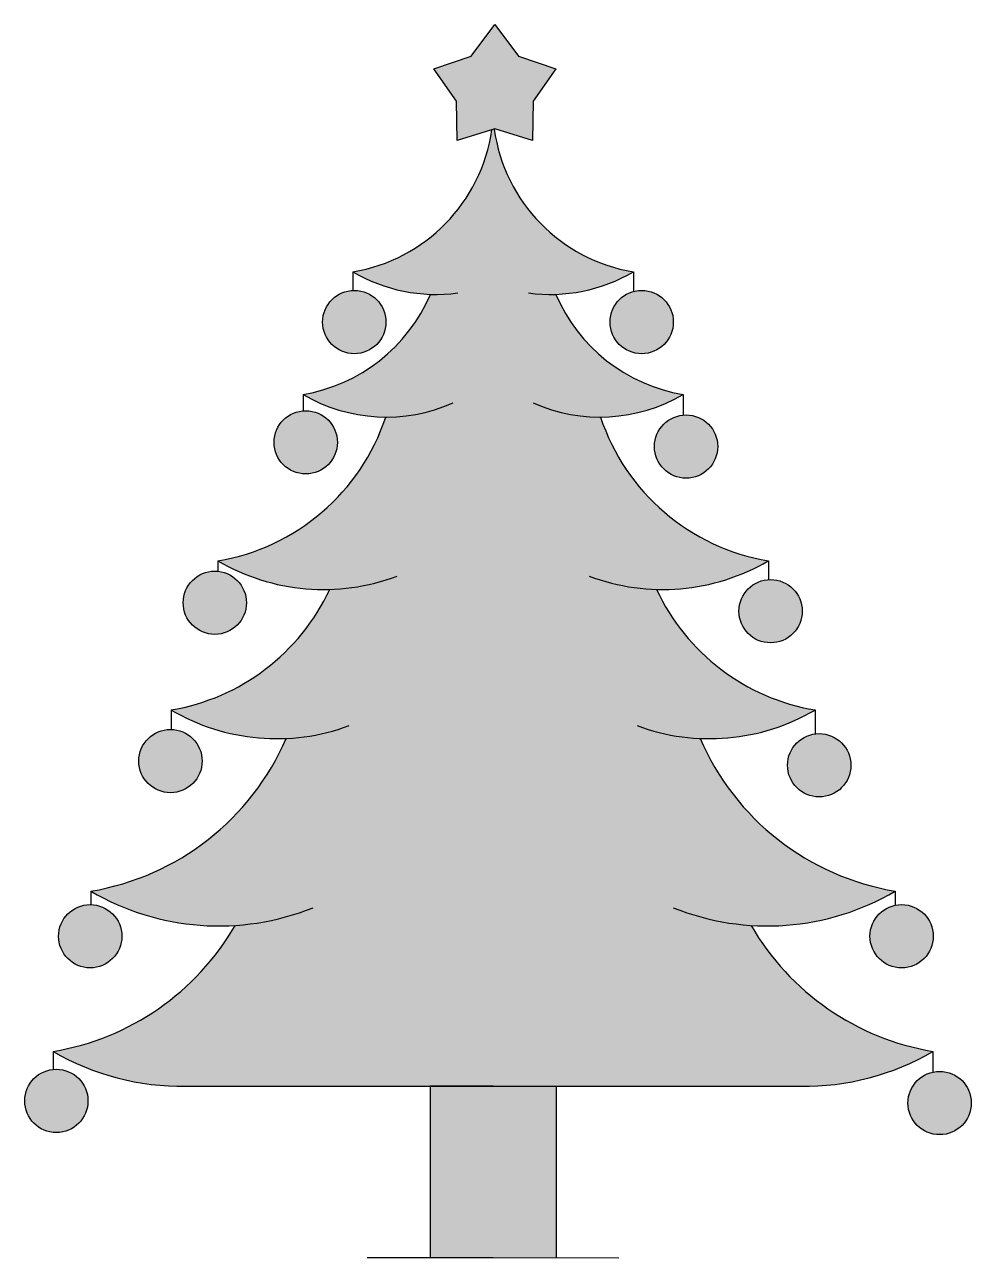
# Model space of a CAD drawing. Header units: millimetres. Extents: x 1079 to 2584, y 608 to 2570.
import ezdxf

# ---------------------------------------------------------------- set-up
doc = ezdxf.new("R2010")
doc.units = ezdxf.units.MM

msp = doc.modelspace()

# ---------------------------------------------------------------- hatches: boundary and pattern name
h = msp.add_hatch(color=50)
h.dxf.hatch_style = 1
h.paths.add_polyline_path([(1923.3, 2499.2), (1864.1, 2519.6), (1826.4, 2569.6), (1788.8, 2519.6), (1729.6, 2499.2), (1765.5, 2447.9), (1766.6, 2385.3), (1826.4, 2403.7), (1886.3, 2385.3), (1887.4, 2447.9)])
h = msp.add_hatch(color=94)
h.dxf.hatch_style = 1
h.paths.add_polyline_path([(1994.5, 1945.6, 0.13271), (2125.9, 1981.5, -0.255964), (1923.6, 2140.7, 0.124774), (2046.8, 2176.5, -0.344977), (1823.9, 2420.4, -0.344977), (1600.9, 2176.5, 0.124774), (1724.1, 2140.7, -0.255964), (1521.8, 1981.5, 0.13271), (1653.2, 1945.6, -0.278263), (1386.4, 1716.9, 0.141221), (1564.2, 1671.5, -0.24704), (1312, 1479.8, 0.145134), (1495, 1434.6, -0.254473), (1184.6, 1191.7, 0.149922), (1413.8, 1137.3, -0.223956), (1124.8, 936.9, 0.12884), (1320.9, 881.7), (2326.8, 881.7, 0.12884), (2522.9, 936.9, -0.223956), (2233.9, 1137.3, 0.149922), (2463.1, 1191.7, -0.254473), (2152.7, 1434.6, 0.145134), (2335.7, 1479.8, -0.24704), (2083.5, 1671.5, 0.141221), (2261.4, 1716.9, -0.278263)])
h = msp.add_hatch(color=214)
h.dxf.hatch_style = 1
h.paths.add_polyline_path([(1653.6, 2096.7, 1), (1552.9, 2096.7, 1)])
h.paths.add_polyline_path([(1133, 1120, 1), (1233.7, 1120, 1)])
h = msp.add_hatch(color=2)
h.dxf.hatch_style = 1
h.paths.add_polyline_path([(1653.6, 2096.7, 1), (1552.9, 2096.7, 1)])
h = msp.add_hatch(color=214)
h.dxf.hatch_style = 1
h.paths.add_polyline_path([(1653.6, 2096.7, 1), (1552.9, 2096.7, 1)])
h = msp.add_hatch(color=6)
h.dxf.hatch_style = 1
h.paths.add_polyline_path([(2009.7, 2096.7, 1), (2110.4, 2096.7, 1)])
h = msp.add_hatch(color=30)
h.dxf.hatch_style = 1
h.paths.add_polyline_path([(1475.6, 1905.4, 1), (1576.3, 1905.4, 1)])
h = msp.add_hatch(color=6)
h.dxf.hatch_style = 1
h.paths.add_polyline_path([(2080.2, 1898.7, 1), (2180.9, 1898.7, 1)])
h = msp.add_hatch(color=4)
h.dxf.hatch_style = 1
h.paths.add_polyline_path([(1331.2, 1650.3, 1), (1431.9, 1650.3, 1)])
h = msp.add_hatch(color=30)
h.dxf.hatch_style = 1
h.paths.add_polyline_path([(2214.6, 1636.9, 1), (2315.3, 1636.9, 1)])
h = msp.add_hatch(color=5)
h.dxf.hatch_style = 1
h.paths.add_polyline_path([(1260.6, 1398.6, 1), (1361.3, 1398.6, 1)])
h = msp.add_hatch(color=1)
h.dxf.hatch_style = 1
h.paths.add_polyline_path([(2291.8, 1391.9, 1), (2392.5, 1391.9, 1)])
h = msp.add_hatch(color=2)
h.dxf.hatch_style = 1
h.paths.add_polyline_path([(1233.7, 1120, 1), (1133, 1120, 1)])
h = msp.add_hatch(color=4)
h.dxf.hatch_style = 1
h.paths.add_polyline_path([(2422.8, 1120, 1), (2523.5, 1120, 1)])
h = msp.add_hatch(color=1)
h.dxf.hatch_style = 1
h.paths.add_polyline_path([(1079.3, 858.2, 1), (1180, 858.2, 1)])
h = msp.add_hatch(color=5)
h.dxf.hatch_style = 1
h.paths.add_polyline_path([(2483.3, 854.8, 1), (2584, 854.8, 1)])
h = msp.add_hatch(color=34)
h.dxf.hatch_style = 1
h.paths.add_polyline_path([(1923.9, 881.7), (1823.9, 881.7), (1723.9, 881.7), (1723.9, 608.8), (1823.9, 608.8), (1923.9, 608.3)])

# ---------------------------------------------------------------- linework, layer by layer
for p, q in [((1788.8, 2519.6), (1826.4, 2569.6)), ((1826.4, 2569.6), (1864.1, 2519.6)), ((1729.6, 2499.2), (1788.8, 2519.6)), ((1864.1, 2519.6), (1923.3, 2499.2)), ((1765.5, 2447.9), (1729.6, 2499.2)), ((1923.3, 2499.2), (1887.4, 2447.9)), ((1766.6, 2385.3), (1765.5, 2447.9)), ((1887.4, 2447.9), (1886.3, 2385.3)), ((1826.4, 2403.7), (1766.6, 2385.3)), ((1886.3, 2385.3), (1826.4, 2403.7)), ((1600.9, 2176.5), (1600.9, 2147)), ((2046.8, 2176.5), (2046.8, 2145.3)), ((1521.8, 1981.5), (1521.8, 1955.6)), ((2125.9, 1981.5), (2125.9, 1948.8)), ((1386.4, 1716.9), (1386.4, 1700.4)), ((2261.4, 1716.9), (2261.4, 1687.1)), ((1312, 1479.8), (1312, 1448.9)), ((2335.7, 1479.8), (2335.7, 1441.8)), ((1184.6, 1191.7), (1184.6, 1170.3)), ((2463.1, 1191.7), (2463.1, 1169.3)), ((1124.8, 936.9), (1124.8, 908.3)), ((2522.9, 936.9), (2522.9, 904)), ((1320.9, 881.7), (2326.8, 881.7)), ((1823.9, 881.7), (1723.9, 881.7)), ((1723.9, 881.7), (1723.9, 608.8)), ((1823.9, 881.7), (1923.9, 881.7)), ((1923.9, 881.7), (1923.9, 608.3)), ((1823.9, 608.8), (1623.9, 608.8)), ((2023.9, 607.9), (1823.9, 608.8))]:
    msp.add_line(p, q)
for centre in [(1603.2, 2096.7), (2060, 2096.7), (1526, 1905.4), (2130.6, 1898.7), (1381.5, 1650.3), (2264.9, 1636.9), (1311, 1398.6), (2342.2, 1391.9), (1183.4, 1120), (2473.2, 1120), (1129.6, 858.2), (2533.6, 854.8)]:
    msp.add_circle(centre, 50.3)
for centre, radius, start, end in [((1556.7, 2440.8), 268, 279.4937, 351.7313), ((2091, 2440.8), 268, 188.0147, 260.5063), ((1733, 2401.7), 261.1, 239.5966, 277.6214), ((1914.7, 2401.7), 261.1, 262.3786, 300.4034), ((1477.6, 2245.8), 268, 279.4937, 336.9233), ((2170.1, 2245.8), 268, 203.0767, 260.5063), ((1653.9, 2206.7), 261.1, 239.5966, 294.0424), ((1993.8, 2206.7), 261.1, 245.9576, 300.4034), ((1330.3, 2052.4), 340.1, 279.4937, 341.6934), ((2317.5, 2052.4), 340.1, 198.3066, 260.5063), ((1554.1, 2002.8), 331.4, 239.5966, 290.7163), ((2093.6, 2002.8), 331.4, 249.2837, 300.4034), ((1255.9, 1815.3), 340.1, 279.4937, 334.9998), ((2391.8, 1815.3), 340.1, 205.0002, 260.5063), ((1479.8, 1765.6), 331.4, 239.5966, 290.3548), ((2167.9, 1765.6), 331.4, 249.6452, 300.4034), ((1116.6, 1598.3), 412.3, 279.4937, 336.6025), ((2531.1, 1598.3), 412.3, 203.3975, 260.5063), ((1387.9, 1538.1), 401.7, 239.5966, 291.9168), ((2259.8, 1538.1), 401.7, 248.0832, 300.4034), ((1056.8, 1343.5), 412.3, 279.4937, 329.9875), ((2590.9, 1343.5), 412.3, 210.0125, 260.5063), ((1328.1, 1283.3), 401.7, 239.5966, 271.0372), ((2319.6, 1283.3), 401.7, 268.9628, 300.4034)]:
    msp.add_arc(centre, radius, start, end)

doc.saveas('drawing.dxf')
